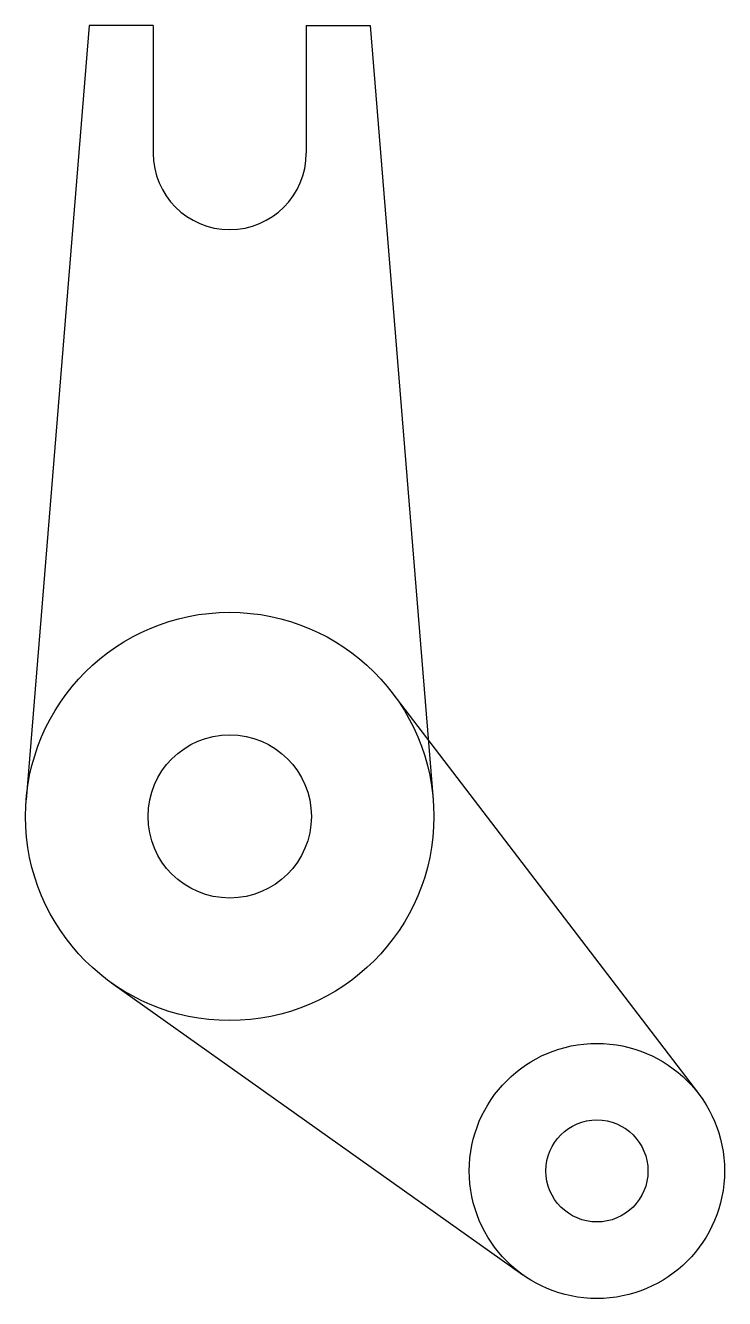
# Model space of a CAD drawing. Header units: millimetres. Extents: x 2617 to 2719, y 1479 to 1666.
import ezdxf

# ---------------------------------------------------------------- set-up
doc = ezdxf.new("R2010")
doc.units = ezdxf.units.MM

msp = doc.modelspace()

# ---------------------------------------------------------------- linework, layer by layer
for p, q in [((2626.07, 1665.87), (2616.82, 1552.05)), ((2635.47, 1665.87), (2626.07, 1665.87)), ((2635.47, 1665.87), (2635.47, 1647.12)), ((2657.97, 1665.87), (2657.97, 1647.12)), ((2657.97, 1665.87), (2667.37, 1665.87)), ((2667.37, 1665.87), (2676.62, 1552.05)), ((2670.56, 1567.83), (2715.57, 1508.9)), ((2629.35, 1525.15), (2689.81, 1482.23))]:
    msp.add_line(p, q)
for centre, radius in [((2646.72, 1549.62), 30), ((2646.72, 1549.62), 12), ((2700.67, 1497.52), 18.75), ((2700.67, 1497.52), 7.5)]:
    msp.add_circle(centre, radius)
msp.add_arc((2646.72, 1647.12), 11.25, 180, 0)

doc.saveas('drawing.dxf')
